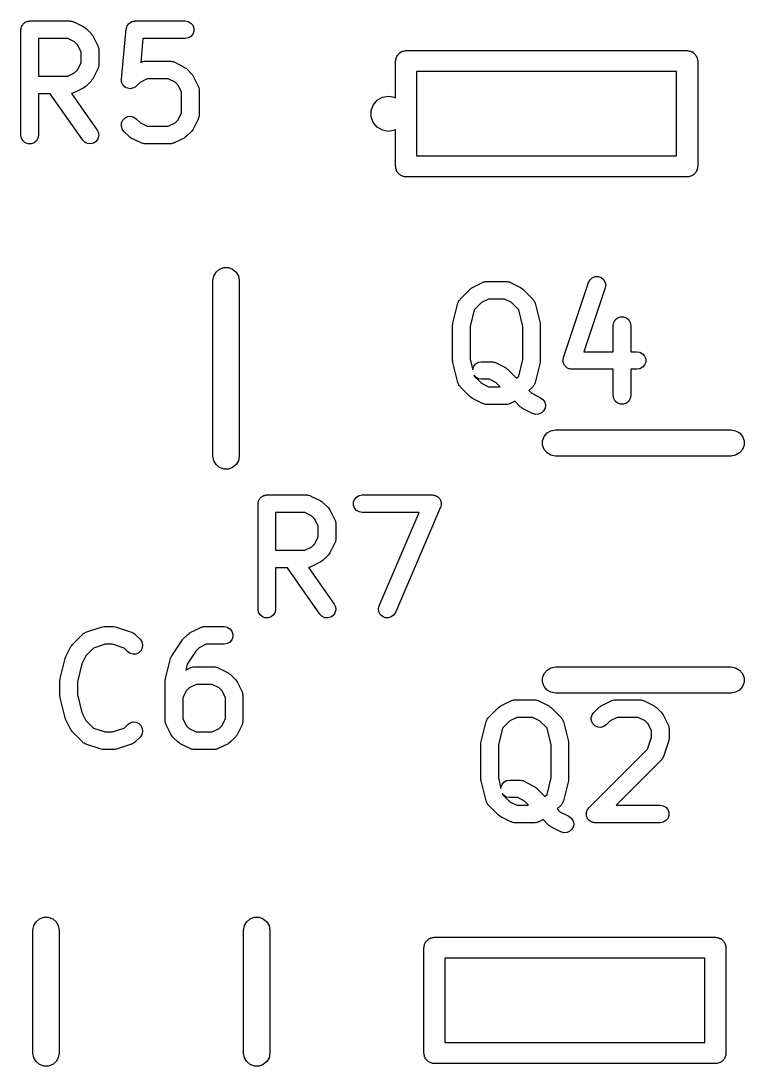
# Model space of a CAD drawing. Extents: x 125.5 to 143.1, y -145.4 to -100.4.
# Drawn here: x 134.91 to 139.02, y -137.42 to -131.47 of the extents above; entities that cross this region are included whole.
import ezdxf

# ---------------------------------------------------------------- set-up
doc = ezdxf.new("R2010")
doc.units = 0
doc.header["$MEASUREMENT"] = 0
doc.layers.add('BLACK', color=7, linetype='CONTINUOUS')

msp = doc.modelspace()

# ---------------------------------------------------------------- linework, layer by layer
at = {"layer": 'Black'}
for p, q in [((134.91, -131.504), (134.912, -131.501)), ((134.912, -131.501), (134.914, -131.496)), ((134.914, -131.496), (134.917, -131.493)), ((134.917, -131.493), (134.919, -131.489)), ((134.919, -131.489), (134.922, -131.486)), ((134.922, -131.486), (134.925, -131.483)), ((134.925, -131.483), (134.929, -131.481)), ((134.929, -131.481), (134.932, -131.478)), ((134.932, -131.478), (134.936, -131.477)), ((134.936, -131.477), (134.94, -131.474)), ((134.94, -131.474), (134.944, -131.474)), ((134.944, -131.474), (134.948, -131.472)), ((134.948, -131.472), (134.953, -131.472)), ((134.953, -131.472), (134.957, -131.471)), ((134.957, -131.471), (135.186, -131.471)), ((135.186, -131.471), (135.189, -131.472)), ((135.189, -131.472), (135.191, -131.472)), ((135.191, -131.472), (135.197, -131.473)), ((135.197, -131.473), (135.203, -131.474)), ((135.203, -131.474), (135.205, -131.476)), ((135.205, -131.476), (135.208, -131.477)), ((135.208, -131.477), (135.265, -131.505)), ((135.51, -131.506), (135.512, -131.5)), ((135.512, -131.5), (135.513, -131.498)), ((135.513, -131.498), (135.514, -131.496)), ((135.514, -131.496), (135.518, -131.491)), ((135.518, -131.491), (135.522, -131.486)), ((135.522, -131.486), (135.524, -131.485)), ((135.524, -131.485), (135.525, -131.483)), ((135.525, -131.483), (135.531, -131.48)), ((135.531, -131.48), (135.537, -131.476)), ((135.537, -131.476), (135.538, -131.475)), ((135.538, -131.475), (135.54, -131.474)), ((135.54, -131.474), (135.547, -131.473)), ((135.547, -131.473), (135.553, -131.472)), ((135.553, -131.472), (135.555, -131.472)), ((135.555, -131.472), (135.557, -131.471)), ((135.557, -131.471), (135.843, -131.471)), ((135.843, -131.471), (135.86, -131.474)), ((135.86, -131.474), (135.875, -131.483)), ((135.875, -131.483), (135.886, -131.496)), ((135.886, -131.496), (135.892, -131.513)), ((134.907, -131.521), (134.908, -131.517)), ((134.907, -132.121), (134.907, -131.521)), ((134.908, -131.513), (134.909, -131.509)), ((134.908, -131.517), (134.908, -131.513)), ((134.909, -131.509), (134.91, -131.504)), ((135.265, -131.505), (135.272, -131.51)), ((135.272, -131.51), (135.278, -131.515)), ((135.278, -131.515), (135.307, -131.543)), ((135.307, -131.543), (135.311, -131.55)), ((135.311, -131.55), (135.316, -131.556)), ((135.316, -131.556), (135.345, -131.613)), ((135.479, -131.802), (135.507, -131.516)), ((135.507, -131.516), (135.508, -131.515)), ((135.508, -131.513), (135.51, -131.506)), ((135.508, -131.515), (135.508, -131.513)), ((135.875, -131.56), (135.86, -131.568)), ((135.886, -131.546), (135.875, -131.56)), ((135.892, -131.53), (135.886, -131.546)), ((135.892, -131.513), (135.892, -131.53)), ((135.007, -131.571), (135.007, -131.786)), ((135.174, -131.571), (135.007, -131.571)), ((135.213, -131.591), (135.174, -131.571)), ((135.23, -131.608), (135.213, -131.591)), ((135.25, -131.648), (135.23, -131.608)), ((135.345, -131.613), (135.346, -131.616)), ((135.346, -131.616), (135.347, -131.619)), ((135.347, -131.619), (135.348, -131.624)), ((135.602, -131.571), (135.589, -131.707)), ((135.843, -131.571), (135.602, -131.571)), ((135.86, -131.568), (135.843, -131.571)), ((135.25, -131.71), (135.25, -131.648)), ((135.348, -131.624), (135.35, -131.63)), ((135.35, -131.63), (135.35, -131.633)), ((135.35, -131.633), (135.35, -131.636)), ((135.35, -131.636), (135.35, -131.721)), ((137.043, -131.685), (137.044, -131.68)), ((137.044, -131.68), (137.047, -131.675)), ((137.047, -131.675), (137.048, -131.67)), ((137.048, -131.67), (137.052, -131.666)), ((137.052, -131.666), (137.054, -131.662)), ((137.054, -131.662), (137.058, -131.658)), ((137.058, -131.658), (137.062, -131.654)), ((137.062, -131.654), (137.066, -131.652)), ((137.066, -131.652), (137.07, -131.648)), ((137.07, -131.648), (137.075, -131.647)), ((137.075, -131.647), (137.08, -131.644)), ((137.08, -131.644), (137.085, -131.643)), ((137.085, -131.643), (137.09, -131.641)), ((137.09, -131.641), (137.095, -131.641)), ((137.095, -131.641), (137.1, -131.64)), ((137.1, -131.64), (138.7, -131.64)), ((138.7, -131.64), (138.705, -131.641)), ((138.705, -131.641), (138.71, -131.641)), ((138.71, -131.641), (138.715, -131.643)), ((138.715, -131.643), (138.72, -131.644)), ((138.72, -131.644), (138.725, -131.647)), ((138.725, -131.647), (138.73, -131.648)), ((138.73, -131.648), (138.734, -131.652)), ((138.734, -131.652), (138.738, -131.654)), ((138.738, -131.654), (138.742, -131.658)), ((138.742, -131.658), (138.746, -131.662)), ((138.746, -131.662), (138.748, -131.666)), ((138.748, -131.666), (138.752, -131.67)), ((138.752, -131.67), (138.753, -131.675)), ((138.753, -131.675), (138.756, -131.68)), ((138.756, -131.68), (138.757, -131.685)), ((135.23, -131.749), (135.25, -131.71)), ((135.347, -131.739), (135.346, -131.741)), ((135.348, -131.733), (135.347, -131.739)), ((135.35, -131.727), (135.348, -131.733)), ((135.35, -131.721), (135.35, -131.724)), ((135.35, -131.724), (135.35, -131.727)), ((135.589, -131.707), (135.592, -131.705)), ((135.592, -131.705), (135.595, -131.704)), ((135.595, -131.704), (135.597, -131.703)), ((135.597, -131.703), (135.603, -131.702)), ((135.603, -131.702), (135.609, -131.7)), ((135.609, -131.7), (135.611, -131.701)), ((135.611, -131.701), (135.614, -131.7)), ((135.614, -131.7), (135.757, -131.7)), ((135.757, -131.7), (135.76, -131.701)), ((135.76, -131.701), (135.763, -131.7)), ((135.763, -131.7), (135.768, -131.702)), ((135.768, -131.702), (135.774, -131.703)), ((135.774, -131.703), (135.777, -131.704)), ((135.777, -131.704), (135.78, -131.705)), ((135.78, -131.705), (135.837, -131.734)), ((135.837, -131.734), (135.843, -131.739)), ((135.843, -131.739), (135.85, -131.743)), ((137.04, -131.7), (137.041, -131.695)), ((137.04, -131.909), (137.04, -131.7)), ((137.041, -131.69), (137.043, -131.685)), ((137.041, -131.695), (137.041, -131.69)), ((138.757, -131.685), (138.759, -131.69)), ((138.759, -131.69), (138.759, -131.695)), ((138.759, -131.695), (138.76, -131.7)), ((138.76, -131.7), (138.76, -132.3)), ((135.007, -131.786), (135.174, -131.786)), ((135.174, -131.786), (135.213, -131.766)), ((135.213, -131.766), (135.23, -131.749)), ((135.345, -131.744), (135.316, -131.801)), ((135.346, -131.741), (135.345, -131.744)), ((135.85, -131.743), (135.878, -131.772)), ((135.878, -131.772), (135.883, -131.778)), ((135.883, -131.778), (135.888, -131.785)), ((135.888, -131.785), (135.916, -131.842)), ((137.16, -131.76), (137.16, -132.24)), ((138.64, -131.76), (137.16, -131.76)), ((138.64, -132.24), (138.64, -131.76)), ((135.265, -131.852), (135.208, -131.88)), ((135.272, -131.847), (135.265, -131.852)), ((135.278, -131.842), (135.272, -131.847)), ((135.307, -131.814), (135.278, -131.842)), ((135.311, -131.807), (135.307, -131.814)), ((135.316, -131.801), (135.311, -131.807)), ((135.479, -131.803), (135.479, -131.802)), ((135.479, -131.802), (135.479, -131.802)), ((135.479, -131.811), (135.479, -131.803)), ((135.48, -131.819), (135.479, -131.811)), ((135.48, -131.82), (135.48, -131.819)), ((135.484, -131.828), (135.48, -131.82)), ((135.48, -131.82), (135.48, -131.82)), ((135.487, -131.835), (135.484, -131.828)), ((135.487, -131.836), (135.487, -131.835)), ((135.488, -131.836), (135.487, -131.836)), ((135.494, -131.842), (135.488, -131.836)), ((135.499, -131.848), (135.494, -131.842)), ((135.5, -131.848), (135.499, -131.848)), ((135.507, -131.852), (135.5, -131.848)), ((135.5, -131.848), (135.5, -131.848)), ((135.515, -131.855), (135.507, -131.852)), ((135.516, -131.855), (135.515, -131.855)), ((135.515, -131.855), (135.515, -131.855)), ((135.524, -131.856), (135.516, -131.855)), ((135.532, -131.857), (135.524, -131.856)), ((135.533, -131.857), (135.532, -131.857)), ((135.541, -131.855), (135.533, -131.857)), ((135.533, -131.857), (135.533, -131.857)), ((135.549, -131.853), (135.541, -131.855)), ((135.55, -131.852), (135.549, -131.853)), ((135.549, -131.853), (135.549, -131.853)), ((135.557, -131.848), (135.55, -131.852)), ((135.563, -131.843), (135.557, -131.848)), ((135.564, -131.843), (135.563, -131.843)), ((135.587, -131.82), (135.564, -131.842)), ((135.564, -131.842), (135.564, -131.843)), ((135.626, -131.8), (135.587, -131.82)), ((135.745, -131.8), (135.626, -131.8)), ((135.785, -131.82), (135.745, -131.8)), ((135.802, -131.837), (135.785, -131.82)), ((135.821, -131.876), (135.802, -131.837)), ((135.916, -131.842), (135.917, -131.845)), ((135.917, -131.845), (135.918, -131.847)), ((135.918, -131.847), (135.919, -131.853)), ((135.919, -131.853), (135.921, -131.859)), ((135.074, -131.886), (135.007, -131.886)), ((135.007, -131.886), (135.007, -132.121)), ((135.259, -132.15), (135.074, -131.886)), ((135.197, -131.884), (135.195, -131.884)), ((135.195, -131.884), (135.341, -132.093)), ((135.203, -131.883), (135.197, -131.884)), ((135.205, -131.881), (135.203, -131.883)), ((135.208, -131.88), (135.205, -131.881)), ((135.821, -131.995), (135.821, -131.876)), ((135.921, -131.859), (135.921, -131.861)), ((135.921, -131.861), (135.921, -131.864)), ((135.921, -131.864), (135.921, -132.007)), ((136.935, -131.923), (136.966, -131.906)), ((136.966, -131.906), (137, -131.9)), ((137, -131.9), (137.034, -131.906)), ((137.034, -131.906), (137.04, -131.909)), ((136.901, -131.983), (136.913, -131.95)), ((136.913, -131.95), (136.935, -131.923)), ((135.48, -132.051), (135.488, -132.036)), ((135.488, -132.036), (135.5, -132.023)), ((135.5, -132.023), (135.516, -132.016)), ((135.516, -132.016), (135.533, -132.014)), ((135.533, -132.014), (135.55, -132.019)), ((135.55, -132.019), (135.564, -132.029)), ((135.564, -132.029), (135.587, -132.052)), ((135.785, -132.052), (135.802, -132.035)), ((135.802, -132.035), (135.821, -131.995)), ((135.916, -132.03), (135.888, -132.087)), ((135.917, -132.027), (135.916, -132.03)), ((135.918, -132.024), (135.917, -132.027)), ((135.919, -132.018), (135.918, -132.024)), ((135.921, -132.013), (135.919, -132.018)), ((135.921, -132.007), (135.921, -132.01)), ((135.921, -132.01), (135.921, -132.013)), ((136.901, -132.017), (136.901, -131.983)), ((136.913, -132.05), (136.901, -132.017)), ((135.341, -132.093), (135.348, -132.108)), ((135.479, -132.069), (135.48, -132.051)), ((135.483, -132.085), (135.479, -132.069)), ((135.493, -132.1), (135.483, -132.085)), ((135.587, -132.052), (135.626, -132.071)), ((135.626, -132.071), (135.745, -132.071)), ((135.745, -132.071), (135.785, -132.052)), ((135.883, -132.093), (135.878, -132.1)), ((135.888, -132.087), (135.883, -132.093)), ((136.935, -132.077), (136.913, -132.05)), ((136.966, -132.094), (136.935, -132.077)), ((137, -132.1), (136.966, -132.094)), ((137.034, -132.094), (137, -132.1)), ((137.04, -132.091), (137.034, -132.094)), ((137.04, -132.3), (137.04, -132.091)), ((134.91, -132.139), (134.907, -132.121)), ((134.919, -132.154), (134.91, -132.139)), ((134.932, -132.165), (134.919, -132.154)), ((134.995, -132.154), (134.982, -132.165)), ((135.004, -132.139), (134.995, -132.154)), ((135.007, -132.121), (135.004, -132.139)), ((135.271, -132.162), (135.259, -132.15)), ((135.345, -132.143), (135.335, -132.157)), ((135.35, -132.126), (135.345, -132.143)), ((135.348, -132.108), (135.35, -132.126)), ((135.522, -132.128), (135.493, -132.1)), ((135.528, -132.133), (135.522, -132.128)), ((135.535, -132.138), (135.528, -132.133)), ((135.592, -132.166), (135.535, -132.138)), ((135.837, -132.138), (135.78, -132.166)), ((135.843, -132.133), (135.837, -132.138)), ((135.85, -132.128), (135.843, -132.133)), ((135.878, -132.1), (135.85, -132.128)), ((134.948, -132.171), (134.932, -132.165)), ((134.966, -132.171), (134.948, -132.171)), ((134.982, -132.165), (134.966, -132.171)), ((135.287, -132.17), (135.271, -132.162)), ((135.304, -132.171), (135.287, -132.17)), ((135.321, -132.167), (135.304, -132.171)), ((135.335, -132.157), (135.321, -132.167)), ((135.595, -132.167), (135.592, -132.166)), ((135.597, -132.168), (135.595, -132.167)), ((135.603, -132.169), (135.597, -132.168)), ((135.609, -132.171), (135.603, -132.169)), ((135.611, -132.171), (135.609, -132.171)), ((135.614, -132.171), (135.611, -132.171)), ((135.757, -132.171), (135.614, -132.171)), ((135.76, -132.171), (135.757, -132.171)), ((135.763, -132.171), (135.76, -132.171)), ((135.768, -132.169), (135.763, -132.171)), ((135.774, -132.168), (135.768, -132.169)), ((135.777, -132.167), (135.774, -132.168)), ((135.78, -132.166), (135.777, -132.167)), ((137.16, -132.24), (138.64, -132.24)), ((137.041, -132.305), (137.04, -132.3)), ((137.041, -132.31), (137.041, -132.305)), ((137.043, -132.315), (137.041, -132.31)), ((137.044, -132.32), (137.043, -132.315)), ((137.047, -132.325), (137.044, -132.32)), ((137.048, -132.33), (137.047, -132.325)), ((137.052, -132.334), (137.048, -132.33)), ((137.054, -132.338), (137.052, -132.334)), ((138.748, -132.334), (138.746, -132.338)), ((138.752, -132.33), (138.748, -132.334)), ((138.753, -132.325), (138.752, -132.33)), ((138.756, -132.32), (138.753, -132.325)), ((138.757, -132.315), (138.756, -132.32)), ((138.759, -132.31), (138.757, -132.315)), ((138.76, -132.3), (138.759, -132.305)), ((138.759, -132.305), (138.759, -132.31)), ((137.058, -132.342), (137.054, -132.338)), ((137.062, -132.346), (137.058, -132.342)), ((137.066, -132.348), (137.062, -132.346)), ((137.07, -132.352), (137.066, -132.348)), ((137.075, -132.353), (137.07, -132.352)), ((137.08, -132.356), (137.075, -132.353)), ((137.085, -132.357), (137.08, -132.356)), ((137.09, -132.359), (137.085, -132.357)), ((137.095, -132.359), (137.09, -132.359)), ((137.1, -132.36), (137.095, -132.359)), ((138.7, -132.36), (137.1, -132.36)), ((138.705, -132.359), (138.7, -132.36)), ((138.71, -132.359), (138.705, -132.359)), ((138.715, -132.357), (138.71, -132.359)), ((138.72, -132.356), (138.715, -132.357)), ((138.725, -132.353), (138.72, -132.356)), ((138.73, -132.352), (138.725, -132.353)), ((138.734, -132.348), (138.73, -132.352)), ((138.738, -132.346), (138.734, -132.348)), ((138.742, -132.342), (138.738, -132.346)), ((138.746, -132.338), (138.742, -132.342)), ((136, -132.95), (136.005, -132.924)), ((136.005, -132.924), (136.018, -132.902)), ((136.018, -132.902), (136.037, -132.885)), ((136.037, -132.885), (136.062, -132.876)), ((136.062, -132.876), (136.088, -132.876)), ((136.088, -132.876), (136.112, -132.885)), ((136.112, -132.885), (136.132, -132.902)), ((136.132, -132.902), (136.145, -132.924)), ((136.145, -132.924), (136.15, -132.95)), ((138.16, -132.934), (138.176, -132.927)), ((138.176, -132.927), (138.193, -132.927)), ((138.193, -132.927), (138.21, -132.932)), ((136, -133.95), (136, -132.95)), ((136.15, -132.95), (136.15, -133.95)), ((137.471, -132.994), (137.478, -132.989)), ((137.478, -132.989), (137.535, -132.96)), ((137.535, -132.96), (137.538, -132.959)), ((137.538, -132.959), (137.54, -132.958)), ((137.54, -132.958), (137.546, -132.957)), ((137.546, -132.957), (137.551, -132.955)), ((137.551, -132.955), (137.554, -132.955)), ((137.554, -132.955), (137.557, -132.955)), ((137.557, -132.955), (137.671, -132.955)), ((137.671, -132.955), (137.674, -132.955)), ((137.674, -132.955), (137.677, -132.955)), ((137.677, -132.955), (137.683, -132.957)), ((137.683, -132.957), (137.689, -132.958)), ((137.689, -132.958), (137.691, -132.959)), ((137.691, -132.959), (137.694, -132.96)), ((137.694, -132.96), (137.751, -132.989)), ((137.751, -132.989), (137.757, -132.994)), ((137.995, -133.389), (138.138, -132.961)), ((138.138, -132.961), (138.147, -132.945)), ((138.147, -132.945), (138.16, -132.934)), ((138.21, -132.932), (138.223, -132.943)), ((138.223, -132.943), (138.232, -132.958)), ((138.232, -132.958), (138.236, -132.975)), ((138.236, -132.975), (138.233, -132.992)), ((137.408, -133.055), (137.465, -132.998)), ((137.465, -132.998), (137.471, -132.994)), ((137.757, -132.994), (137.764, -132.998)), ((137.764, -132.998), (137.821, -133.055)), ((138.233, -132.992), (138.112, -133.355)), ((137.366, -133.193), (137.394, -133.079)), ((137.394, -133.079), (137.396, -133.074)), ((137.396, -133.074), (137.398, -133.07)), ((137.398, -133.07), (137.4, -133.066)), ((137.4, -133.066), (137.401, -133.063)), ((137.401, -133.063), (137.405, -133.059)), ((137.405, -133.059), (137.408, -133.055)), ((137.53, -133.075), (137.488, -133.116)), ((137.569, -133.055), (137.53, -133.075)), ((137.66, -133.055), (137.569, -133.055)), ((137.699, -133.075), (137.66, -133.055)), ((137.741, -133.116), (137.699, -133.075)), ((137.821, -133.055), (137.824, -133.059)), ((137.824, -133.059), (137.827, -133.063)), ((137.827, -133.063), (137.829, -133.066)), ((137.829, -133.066), (137.831, -133.07)), ((137.831, -133.07), (137.832, -133.074)), ((137.832, -133.074), (137.834, -133.079)), ((137.834, -133.079), (137.863, -133.193)), ((137.488, -133.116), (137.464, -133.211)), ((137.764, -133.211), (137.741, -133.116)), ((138.29, -133.173), (138.304, -133.162)), ((138.304, -133.162), (138.32, -133.156)), ((138.32, -133.156), (138.337, -133.156)), ((138.337, -133.156), (138.354, -133.162)), ((138.354, -133.162), (138.367, -133.173)), ((137.364, -133.205), (137.365, -133.199)), ((137.364, -133.405), (137.364, -133.205)), ((137.365, -133.199), (137.366, -133.193)), ((137.464, -133.211), (137.464, -133.399)), ((137.764, -133.399), (137.764, -133.211)), ((137.863, -133.193), (137.863, -133.199)), ((137.863, -133.199), (137.864, -133.205)), ((137.864, -133.205), (137.864, -133.405)), ((138.279, -133.205), (138.282, -133.188)), ((138.279, -133.355), (138.279, -133.205)), ((138.282, -133.188), (138.29, -133.173)), ((138.367, -133.173), (138.376, -133.188)), ((138.376, -133.188), (138.379, -133.205)), ((138.379, -133.205), (138.379, -133.355)), ((137.365, -133.411), (137.364, -133.405)), ((137.464, -133.399), (137.479, -133.459)), ((137.741, -133.494), (137.764, -133.399)), ((137.864, -133.405), (137.863, -133.411)), ((137.993, -133.406), (137.994, -133.401)), ((137.994, -133.41), (137.993, -133.406)), ((137.994, -133.396), (137.995, -133.393)), ((137.994, -133.401), (137.994, -133.396)), ((137.995, -133.393), (137.995, -133.389)), ((138.112, -133.355), (138.279, -133.355)), ((138.379, -133.355), (138.414, -133.355)), ((138.414, -133.355), (138.431, -133.358)), ((138.431, -133.358), (138.446, -133.367)), ((138.446, -133.367), (138.458, -133.38)), ((138.458, -133.38), (138.464, -133.396)), ((138.464, -133.396), (138.464, -133.414)), ((137.366, -133.417), (137.365, -133.411)), ((137.394, -133.531), (137.366, -133.417)), ((137.479, -133.453), (137.485, -133.437)), ((137.479, -133.459), (137.479, -133.453)), ((137.485, -133.437), (137.496, -133.424)), ((137.496, -133.424), (137.511, -133.415)), ((137.511, -133.415), (137.529, -133.412)), ((137.529, -133.412), (137.586, -133.412)), ((137.586, -133.412), (137.589, -133.413)), ((137.589, -133.413), (137.591, -133.412)), ((137.591, -133.412), (137.597, -133.414)), ((137.597, -133.414), (137.603, -133.415)), ((137.603, -133.415), (137.605, -133.417)), ((137.605, -133.417), (137.608, -133.417)), ((137.608, -133.417), (137.665, -133.446)), ((137.665, -133.446), (137.672, -133.451)), ((137.672, -133.451), (137.678, -133.455)), ((137.678, -133.455), (137.729, -133.506)), ((137.863, -133.417), (137.834, -133.531)), ((137.863, -133.411), (137.863, -133.417)), ((137.994, -133.414), (137.994, -133.41)), ((137.995, -133.418), (137.994, -133.414)), ((137.996, -133.423), (137.995, -133.418)), ((137.998, -133.426), (137.996, -133.423)), ((138, -133.43), (137.998, -133.426)), ((138.003, -133.434), (138, -133.43)), ((138.005, -133.438), (138.003, -133.434)), ((138.008, -133.44), (138.005, -133.438)), ((138.011, -133.443), (138.008, -133.44)), ((138.015, -133.446), (138.011, -133.443)), ((138.019, -133.449), (138.015, -133.446)), ((138.023, -133.45), (138.019, -133.449)), ((138.026, -133.452), (138.023, -133.45)), ((138.031, -133.453), (138.026, -133.452)), ((138.036, -133.454), (138.031, -133.453)), ((138.039, -133.454), (138.036, -133.454)), ((138.043, -133.455), (138.039, -133.454)), ((138.279, -133.455), (138.043, -133.455)), ((138.279, -133.605), (138.279, -133.455)), ((138.414, -133.455), (138.379, -133.455)), ((138.379, -133.455), (138.379, -133.605)), ((138.431, -133.452), (138.414, -133.455)), ((138.446, -133.443), (138.431, -133.452)), ((138.458, -133.43), (138.446, -133.443)), ((138.464, -133.414), (138.458, -133.43)), ((137.496, -133.5), (137.487, -133.489)), ((137.487, -133.489), (137.488, -133.494)), ((137.488, -133.494), (137.53, -133.535)), ((137.511, -133.509), (137.496, -133.5)), ((137.529, -133.512), (137.511, -133.509)), ((137.574, -133.512), (137.529, -133.512)), ((137.613, -133.532), (137.574, -133.512)), ((137.729, -133.506), (137.741, -133.494)), ((137.396, -133.536), (137.394, -133.531)), ((137.398, -133.54), (137.396, -133.536)), ((137.4, -133.544), (137.398, -133.54)), ((137.401, -133.547), (137.4, -133.544)), ((137.405, -133.551), (137.401, -133.547)), ((137.408, -133.555), (137.405, -133.551)), ((137.465, -133.612), (137.408, -133.555)), ((137.53, -133.535), (137.569, -133.555)), ((137.569, -133.555), (137.636, -133.555)), ((137.636, -133.555), (137.613, -133.532)), ((137.821, -133.555), (137.799, -133.576)), ((137.799, -133.576), (137.815, -133.592)), ((137.824, -133.551), (137.821, -133.555)), ((137.827, -133.547), (137.824, -133.551)), ((137.829, -133.544), (137.827, -133.547)), ((137.831, -133.54), (137.829, -133.544)), ((137.832, -133.536), (137.831, -133.54)), ((137.834, -133.531), (137.832, -133.536)), ((137.471, -133.616), (137.465, -133.612)), ((137.478, -133.621), (137.471, -133.616)), ((137.535, -133.65), (137.478, -133.621)), ((137.719, -133.637), (137.694, -133.65)), ((137.75, -133.669), (137.719, -133.637)), ((137.815, -133.592), (137.865, -133.617)), ((137.865, -133.617), (137.879, -133.628)), ((137.879, -133.628), (137.889, -133.642)), ((137.889, -133.642), (137.893, -133.659)), ((138.282, -133.622), (138.279, -133.605)), ((138.29, -133.637), (138.282, -133.622)), ((138.304, -133.648), (138.29, -133.637)), ((138.367, -133.637), (138.354, -133.648)), ((138.376, -133.622), (138.367, -133.637)), ((138.379, -133.605), (138.376, -133.622)), ((137.538, -133.65), (137.535, -133.65)), ((137.54, -133.652), (137.538, -133.65)), ((137.546, -133.653), (137.54, -133.652)), ((137.551, -133.655), (137.546, -133.653)), ((137.554, -133.654), (137.551, -133.655)), ((137.557, -133.655), (137.554, -133.654)), ((137.671, -133.655), (137.557, -133.655)), ((137.674, -133.654), (137.671, -133.655)), ((137.677, -133.655), (137.674, -133.654)), ((137.683, -133.653), (137.677, -133.655)), ((137.689, -133.652), (137.683, -133.653)), ((137.691, -133.65), (137.689, -133.652)), ((137.694, -133.65), (137.691, -133.65)), ((137.757, -133.673), (137.75, -133.669)), ((137.763, -133.678), (137.757, -133.673)), ((137.82, -133.707), (137.763, -133.678)), ((137.87, -133.704), (137.854, -133.711)), ((137.883, -133.692), (137.87, -133.704)), ((137.891, -133.676), (137.883, -133.692)), ((137.893, -133.659), (137.891, -133.676)), ((138.32, -133.654), (138.304, -133.648)), ((138.337, -133.654), (138.32, -133.654)), ((138.354, -133.648), (138.337, -133.654)), ((137.837, -133.712), (137.82, -133.707)), ((137.854, -133.711), (137.837, -133.712)), ((137.885, -133.838), (137.902, -133.818)), ((137.902, -133.818), (137.924, -133.805)), ((137.924, -133.805), (137.95, -133.8)), ((137.95, -133.8), (138.95, -133.8)), ((138.95, -133.8), (138.976, -133.805)), ((138.976, -133.805), (138.998, -133.818)), ((138.998, -133.818), (139.015, -133.838)), ((137.876, -133.862), (137.885, -133.838)), ((137.876, -133.888), (137.876, -133.862)), ((139.015, -133.838), (139.024, -133.862)), ((139.024, -133.862), (139.024, -133.888)), ((137.885, -133.912), (137.876, -133.888)), ((137.902, -133.932), (137.885, -133.912)), ((137.924, -133.945), (137.902, -133.932)), ((138.998, -133.932), (138.976, -133.945)), ((139.015, -133.912), (138.998, -133.932)), ((139.024, -133.888), (139.015, -133.912)), ((136.005, -133.976), (136, -133.95)), ((136.018, -133.998), (136.005, -133.976)), ((136.037, -134.015), (136.018, -133.998)), ((136.132, -133.998), (136.112, -134.015)), ((136.145, -133.976), (136.132, -133.998)), ((136.15, -133.95), (136.145, -133.976)), ((137.95, -133.95), (137.924, -133.945)), ((138.95, -133.95), (137.95, -133.95)), ((138.976, -133.945), (138.95, -133.95)), ((136.062, -134.024), (136.037, -134.015)), ((136.088, -134.024), (136.062, -134.024)), ((136.112, -134.015), (136.088, -134.024)), ((136.279, -134.181), (136.282, -134.178)), ((136.282, -134.178), (136.286, -134.177)), ((136.286, -134.177), (136.29, -134.174)), ((136.29, -134.174), (136.294, -134.174)), ((136.294, -134.174), (136.298, -134.172)), ((136.298, -134.172), (136.303, -134.172)), ((136.303, -134.172), (136.307, -134.171)), ((136.307, -134.171), (136.536, -134.171)), ((136.536, -134.171), (136.539, -134.172)), ((136.539, -134.172), (136.541, -134.172)), ((136.541, -134.172), (136.547, -134.173)), ((136.547, -134.173), (136.553, -134.174)), ((136.553, -134.174), (136.555, -134.176)), ((136.555, -134.176), (136.558, -134.177)), ((136.558, -134.177), (136.615, -134.205)), ((136.818, -134.183), (136.833, -134.174)), ((136.833, -134.174), (136.85, -134.171)), ((136.85, -134.171), (137.25, -134.171)), ((137.25, -134.171), (137.256, -134.172)), ((137.256, -134.172), (137.261, -134.173)), ((137.261, -134.173), (137.264, -134.174)), ((137.264, -134.174), (137.267, -134.174)), ((137.267, -134.174), (137.272, -134.177)), ((137.272, -134.177), (137.277, -134.18)), ((137.277, -134.18), (137.28, -134.182)), ((136.257, -134.221), (136.258, -134.217)), ((136.257, -134.821), (136.257, -134.221)), ((136.258, -134.213), (136.259, -134.209)), ((136.258, -134.217), (136.258, -134.213)), ((136.259, -134.209), (136.26, -134.204)), ((136.26, -134.204), (136.262, -134.201)), ((136.262, -134.201), (136.264, -134.196)), ((136.264, -134.196), (136.267, -134.193)), ((136.267, -134.193), (136.269, -134.189)), ((136.269, -134.189), (136.272, -134.186)), ((136.272, -134.186), (136.275, -134.183)), ((136.275, -134.183), (136.279, -134.181)), ((136.615, -134.205), (136.622, -134.21)), ((136.622, -134.21), (136.628, -134.215)), ((136.628, -134.215), (136.657, -134.243)), ((136.801, -134.213), (136.807, -134.196)), ((136.801, -134.23), (136.801, -134.213)), ((136.807, -134.246), (136.801, -134.23)), ((136.807, -134.196), (136.818, -134.183)), ((137.28, -134.182), (137.282, -134.183)), ((137.282, -134.183), (137.286, -134.188)), ((137.286, -134.188), (137.29, -134.191)), ((137.29, -134.191), (137.291, -134.194)), ((137.291, -134.194), (137.293, -134.196)), ((137.293, -134.196), (137.295, -134.202)), ((137.295, -134.202), (137.298, -134.207)), ((137.297, -134.236), (137.296, -134.241)), ((137.299, -134.23), (137.297, -134.236)), ((137.298, -134.207), (137.298, -134.21)), ((137.298, -134.21), (137.299, -134.213)), ((137.299, -134.213), (137.299, -134.218)), ((137.299, -134.218), (137.3, -134.224)), ((137.3, -134.224), (137.299, -134.227)), ((137.299, -134.227), (137.299, -134.23)), ((136.357, -134.271), (136.357, -134.486)), ((136.524, -134.271), (136.357, -134.271)), ((136.563, -134.291), (136.524, -134.271)), ((136.58, -134.308), (136.563, -134.291)), ((136.657, -134.243), (136.661, -134.25)), ((136.661, -134.25), (136.666, -134.256)), ((136.666, -134.256), (136.695, -134.313)), ((136.818, -134.26), (136.807, -134.246)), ((136.833, -134.268), (136.818, -134.26)), ((136.85, -134.271), (136.833, -134.268)), ((137.174, -134.271), (136.85, -134.271)), ((136.947, -134.802), (137.174, -134.271)), ((137.296, -134.241), (137.039, -134.841)), ((136.6, -134.348), (136.58, -134.308)), ((136.6, -134.41), (136.6, -134.348)), ((136.695, -134.313), (136.696, -134.316)), ((136.696, -134.316), (136.697, -134.319)), ((136.697, -134.319), (136.698, -134.324)), ((136.698, -134.324), (136.7, -134.33)), ((136.7, -134.33), (136.7, -134.333)), ((136.7, -134.333), (136.7, -134.336)), ((136.7, -134.336), (136.7, -134.421)), ((136.58, -134.449), (136.6, -134.41)), ((136.524, -134.486), (136.563, -134.466)), ((136.563, -134.466), (136.58, -134.449)), ((136.695, -134.444), (136.666, -134.501)), ((136.696, -134.441), (136.695, -134.444)), ((136.697, -134.439), (136.696, -134.441)), ((136.698, -134.433), (136.697, -134.439)), ((136.7, -134.427), (136.698, -134.433)), ((136.7, -134.421), (136.7, -134.424)), ((136.7, -134.424), (136.7, -134.427)), ((136.357, -134.486), (136.524, -134.486)), ((136.657, -134.514), (136.628, -134.542)), ((136.661, -134.507), (136.657, -134.514)), ((136.666, -134.501), (136.661, -134.507)), ((136.424, -134.586), (136.357, -134.586)), ((136.357, -134.586), (136.357, -134.821)), ((136.609, -134.85), (136.424, -134.586)), ((136.547, -134.584), (136.545, -134.584)), ((136.545, -134.584), (136.691, -134.793)), ((136.553, -134.583), (136.547, -134.584)), ((136.555, -134.581), (136.553, -134.583)), ((136.558, -134.58), (136.555, -134.581)), ((136.615, -134.552), (136.558, -134.58)), ((136.622, -134.547), (136.615, -134.552)), ((136.628, -134.542), (136.622, -134.547)), ((136.26, -134.839), (136.257, -134.821)), ((136.357, -134.821), (136.354, -134.839)), ((136.691, -134.793), (136.698, -134.808)), ((136.7, -134.826), (136.695, -134.843)), ((136.698, -134.808), (136.7, -134.826)), ((136.943, -134.819), (136.947, -134.802)), ((136.945, -134.836), (136.943, -134.819)), ((136.269, -134.854), (136.26, -134.839)), ((136.282, -134.865), (136.269, -134.854)), ((136.298, -134.871), (136.282, -134.865)), ((136.316, -134.871), (136.298, -134.871)), ((136.332, -134.865), (136.316, -134.871)), ((136.345, -134.854), (136.332, -134.865)), ((136.354, -134.839), (136.345, -134.854)), ((136.621, -134.862), (136.609, -134.85)), ((136.637, -134.87), (136.621, -134.862)), ((136.654, -134.871), (136.637, -134.87)), ((136.671, -134.867), (136.654, -134.871)), ((136.685, -134.857), (136.671, -134.867)), ((136.695, -134.843), (136.685, -134.857)), ((136.953, -134.851), (136.945, -134.836)), ((136.965, -134.863), (136.953, -134.851)), ((136.981, -134.87), (136.965, -134.863)), ((136.999, -134.871), (136.981, -134.87)), ((137.015, -134.866), (136.999, -134.871)), ((137.029, -134.856), (137.015, -134.866)), ((137.039, -134.841), (137.029, -134.856)), ((135.272, -134.955), (135.275, -134.954)), ((135.275, -134.954), (135.277, -134.953)), ((135.277, -134.953), (135.363, -134.924)), ((135.363, -134.924), (135.371, -134.923)), ((135.371, -134.923), (135.379, -134.921)), ((135.379, -134.921), (135.436, -134.921)), ((135.436, -134.921), (135.444, -134.923)), ((135.444, -134.923), (135.452, -134.924)), ((135.452, -134.924), (135.537, -134.953)), ((135.537, -134.953), (135.54, -134.954)), ((135.54, -134.954), (135.543, -134.955)), ((135.87, -134.955), (135.928, -134.927)), ((135.928, -134.927), (135.93, -134.926)), ((135.93, -134.926), (135.933, -134.924)), ((135.933, -134.924), (135.939, -134.923)), ((135.939, -134.923), (135.944, -134.922)), ((135.944, -134.922), (135.947, -134.922)), ((135.947, -134.922), (135.95, -134.921)), ((135.95, -134.921), (136.064, -134.921)), ((136.064, -134.921), (136.081, -134.924)), ((136.081, -134.924), (136.096, -134.933)), ((136.096, -134.933), (136.108, -134.946)), ((136.108, -134.946), (136.114, -134.963)), ((135.2, -135.022), (135.258, -134.965)), ((135.258, -134.965), (135.26, -134.963)), ((135.26, -134.963), (135.262, -134.961)), ((135.262, -134.961), (135.267, -134.958)), ((135.267, -134.958), (135.272, -134.955)), ((135.543, -134.955), (135.547, -134.958)), ((135.547, -134.958), (135.553, -134.961)), ((135.553, -134.961), (135.554, -134.963)), ((135.554, -134.963), (135.557, -134.965)), ((135.557, -134.965), (135.585, -134.993)), ((135.585, -134.993), (135.595, -135.007)), ((135.595, -135.007), (135.6, -135.024)), ((135.766, -135.087), (135.823, -135.001)), ((135.823, -135.001), (135.826, -134.997)), ((135.826, -134.997), (135.829, -134.993)), ((135.829, -134.993), (135.858, -134.965)), ((135.858, -134.965), (135.864, -134.96)), ((135.864, -134.96), (135.87, -134.955)), ((136.096, -135.01), (136.081, -135.018)), ((136.108, -134.996), (136.096, -135.01)), ((136.114, -134.98), (136.108, -134.996)), ((136.114, -134.963), (136.114, -134.98)), ((135.162, -135.092), (135.191, -135.035)), ((135.191, -135.035), (135.196, -135.028)), ((135.196, -135.028), (135.2, -135.022)), ((135.32, -135.044), (135.277, -135.087)), ((135.387, -135.021), (135.32, -135.044)), ((135.428, -135.021), (135.387, -135.021)), ((135.494, -135.044), (135.428, -135.021)), ((135.515, -135.064), (135.494, -135.044)), ((135.529, -135.074), (135.515, -135.064)), ((135.579, -135.07), (135.563, -135.077)), ((135.591, -135.057), (135.579, -135.07)), ((135.598, -135.042), (135.591, -135.057)), ((135.6, -135.024), (135.598, -135.042)), ((135.903, -135.06), (135.854, -135.135)), ((135.922, -135.041), (135.903, -135.06)), ((135.962, -135.021), (135.922, -135.041)), ((136.064, -135.021), (135.962, -135.021)), ((136.081, -135.018), (136.064, -135.021)), ((135.13, -135.216), (135.159, -135.102)), ((135.159, -135.102), (135.161, -135.097)), ((135.161, -135.097), (135.162, -135.092)), ((135.254, -135.132), (135.229, -135.235)), ((135.277, -135.087), (135.254, -135.132)), ((135.546, -135.078), (135.529, -135.074)), ((135.563, -135.077), (135.546, -135.078)), ((135.73, -135.216), (135.759, -135.102)), ((135.759, -135.102), (135.762, -135.094)), ((135.762, -135.094), (135.766, -135.087)), ((135.854, -135.135), (135.845, -135.168)), ((135.845, -135.168), (135.87, -135.155)), ((135.87, -135.155), (135.873, -135.154)), ((135.873, -135.154), (135.876, -135.153)), ((135.876, -135.153), (135.882, -135.152)), ((135.882, -135.152), (135.887, -135.15)), ((135.887, -135.15), (135.89, -135.15)), ((135.89, -135.15), (135.893, -135.15)), ((135.893, -135.15), (136.007, -135.15)), ((136.007, -135.15), (136.01, -135.15)), ((136.01, -135.15), (136.013, -135.15)), ((136.013, -135.15), (136.018, -135.152)), ((136.018, -135.152), (136.024, -135.153)), ((136.024, -135.153), (136.027, -135.154)), ((136.027, -135.154), (136.03, -135.155)), ((136.03, -135.155), (136.087, -135.184)), ((136.087, -135.184), (136.093, -135.189)), ((136.093, -135.189), (136.1, -135.193)), ((137.876, -135.212), (137.885, -135.188)), ((137.885, -135.188), (137.902, -135.168)), ((137.902, -135.168), (137.924, -135.155)), ((137.924, -135.155), (137.95, -135.15)), ((137.95, -135.15), (138.95, -135.15)), ((138.95, -135.15), (138.976, -135.155)), ((138.976, -135.155), (138.998, -135.168)), ((138.998, -135.168), (139.015, -135.188)), ((139.015, -135.188), (139.024, -135.212)), ((135.129, -135.229), (135.13, -135.223)), ((135.129, -135.314), (135.129, -135.229)), ((135.13, -135.223), (135.13, -135.216)), ((135.229, -135.235), (135.229, -135.308)), ((135.729, -135.229), (135.73, -135.223)), ((135.729, -135.457), (135.729, -135.229)), ((135.73, -135.223), (135.73, -135.216)), ((135.905, -135.25), (135.865, -135.27)), ((135.995, -135.25), (135.905, -135.25)), ((136.035, -135.27), (135.995, -135.25)), ((136.1, -135.193), (136.128, -135.222)), ((136.128, -135.222), (136.133, -135.228)), ((136.133, -135.228), (136.138, -135.235)), ((136.138, -135.235), (136.166, -135.292)), ((137.876, -135.238), (137.876, -135.212)), ((137.885, -135.262), (137.876, -135.238)), ((139.024, -135.238), (139.015, -135.262)), ((139.024, -135.212), (139.024, -135.238)), ((135.229, -135.308), (135.254, -135.411)), ((135.848, -135.287), (135.829, -135.326)), ((135.865, -135.27), (135.848, -135.287)), ((136.052, -135.287), (136.035, -135.27)), ((136.071, -135.326), (136.052, -135.287)), ((136.166, -135.292), (136.167, -135.295)), ((136.167, -135.295), (136.168, -135.297)), ((136.168, -135.297), (136.169, -135.303)), ((136.169, -135.303), (136.171, -135.309)), ((136.171, -135.309), (136.171, -135.311)), ((136.171, -135.311), (136.171, -135.314)), ((137.902, -135.282), (137.885, -135.262)), ((137.924, -135.295), (137.902, -135.282)), ((137.95, -135.3), (137.924, -135.295)), ((138.95, -135.3), (137.95, -135.3)), ((138.976, -135.295), (138.95, -135.3)), ((138.998, -135.282), (138.976, -135.295)), ((139.015, -135.262), (138.998, -135.282)), ((135.13, -135.32), (135.129, -135.314)), ((135.13, -135.326), (135.13, -135.32)), ((135.159, -135.441), (135.13, -135.326)), ((135.829, -135.326), (135.829, -135.445)), ((136.071, -135.445), (136.071, -135.326)), ((136.171, -135.314), (136.171, -135.457)), ((137.639, -135.372), (137.696, -135.343)), ((137.696, -135.343), (137.699, -135.342)), ((137.699, -135.342), (137.701, -135.341)), ((137.701, -135.341), (137.707, -135.34)), ((137.707, -135.34), (137.712, -135.338)), ((137.712, -135.338), (137.715, -135.338)), ((137.715, -135.338), (137.718, -135.338)), ((137.718, -135.338), (137.832, -135.338)), ((137.832, -135.338), (137.835, -135.338)), ((137.835, -135.338), (137.838, -135.338)), ((137.838, -135.338), (137.844, -135.34)), ((137.844, -135.34), (137.85, -135.341)), ((137.85, -135.341), (137.852, -135.342)), ((137.852, -135.342), (137.855, -135.343)), ((137.855, -135.343), (137.912, -135.372)), ((138.21, -135.372), (138.267, -135.343)), ((138.267, -135.343), (138.27, -135.342)), ((138.27, -135.342), (138.272, -135.341)), ((138.272, -135.341), (138.278, -135.34)), ((138.278, -135.34), (138.284, -135.338)), ((138.284, -135.338), (138.287, -135.338)), ((138.287, -135.338), (138.29, -135.338)), ((138.29, -135.338), (138.432, -135.338)), ((138.432, -135.338), (138.435, -135.338)), ((138.435, -135.338), (138.438, -135.338)), ((138.438, -135.338), (138.444, -135.34)), ((138.444, -135.34), (138.45, -135.341)), ((138.45, -135.341), (138.452, -135.342)), ((138.452, -135.342), (138.455, -135.343)), ((138.455, -135.343), (138.512, -135.372)), ((135.254, -135.411), (135.277, -135.456)), ((137.569, -135.438), (137.626, -135.381)), ((137.626, -135.381), (137.632, -135.377)), ((137.632, -135.377), (137.639, -135.372)), ((137.912, -135.372), (137.918, -135.377)), ((137.918, -135.377), (137.925, -135.381)), ((137.925, -135.381), (137.982, -135.438)), ((138.154, -135.441), (138.159, -135.424)), ((138.159, -135.424), (138.169, -135.41)), ((138.169, -135.41), (138.197, -135.381)), ((138.197, -135.381), (138.204, -135.377)), ((138.204, -135.377), (138.21, -135.372)), ((138.512, -135.372), (138.518, -135.377)), ((138.518, -135.377), (138.525, -135.381)), ((138.525, -135.381), (138.553, -135.41)), ((138.553, -135.41), (138.558, -135.416)), ((138.558, -135.416), (138.563, -135.423)), ((138.563, -135.423), (138.591, -135.48)), ((135.161, -135.446), (135.159, -135.441)), ((135.162, -135.451), (135.161, -135.446)), ((135.191, -135.508), (135.162, -135.451)), ((135.277, -135.456), (135.32, -135.499)), ((135.494, -135.499), (135.515, -135.479)), ((135.515, -135.479), (135.529, -135.469)), ((135.529, -135.469), (135.546, -135.464)), ((135.546, -135.464), (135.563, -135.466)), ((135.563, -135.466), (135.579, -135.473)), ((135.579, -135.473), (135.591, -135.486)), ((135.591, -135.486), (135.598, -135.501)), ((135.729, -135.46), (135.729, -135.457)), ((135.729, -135.463), (135.729, -135.46)), ((135.731, -135.468), (135.729, -135.463)), ((135.732, -135.474), (135.731, -135.468)), ((135.733, -135.477), (135.732, -135.474)), ((135.734, -135.48), (135.733, -135.477)), ((135.762, -135.537), (135.734, -135.48)), ((135.829, -135.445), (135.848, -135.485)), ((135.848, -135.485), (135.865, -135.502)), ((136.035, -135.502), (136.052, -135.485)), ((136.052, -135.485), (136.071, -135.445)), ((136.166, -135.48), (136.138, -135.537)), ((136.167, -135.477), (136.166, -135.48)), ((136.168, -135.474), (136.167, -135.477)), ((136.169, -135.468), (136.168, -135.474)), ((136.171, -135.463), (136.169, -135.468)), ((136.171, -135.457), (136.171, -135.46)), ((136.171, -135.46), (136.171, -135.463)), ((137.527, -135.576), (137.555, -135.462)), ((137.555, -135.462), (137.557, -135.457)), ((137.557, -135.457), (137.559, -135.453)), ((137.559, -135.453), (137.561, -135.449)), ((137.561, -135.449), (137.562, -135.446)), ((137.562, -135.446), (137.566, -135.442)), ((137.566, -135.442), (137.569, -135.438)), ((137.691, -135.458), (137.649, -135.499)), ((137.73, -135.438), (137.691, -135.458)), ((137.821, -135.438), (137.73, -135.438)), ((137.86, -135.458), (137.821, -135.438)), ((137.902, -135.499), (137.86, -135.458)), ((137.982, -135.438), (137.985, -135.442)), ((137.985, -135.442), (137.988, -135.446)), ((137.988, -135.446), (137.99, -135.449)), ((137.99, -135.449), (137.992, -135.453)), ((137.992, -135.453), (137.993, -135.457)), ((137.993, -135.457), (137.995, -135.462)), ((137.995, -135.462), (138.024, -135.576)), ((138.156, -135.458), (138.154, -135.441)), ((138.163, -135.474), (138.156, -135.458)), ((138.175, -135.486), (138.163, -135.474)), ((138.191, -135.493), (138.175, -135.486)), ((138.225, -135.49), (138.208, -135.495)), ((138.239, -135.48), (138.225, -135.49)), ((138.262, -135.458), (138.239, -135.48)), ((138.301, -135.438), (138.262, -135.458)), ((138.421, -135.438), (138.301, -135.438)), ((138.46, -135.458), (138.421, -135.438)), ((138.477, -135.475), (138.46, -135.458)), ((138.497, -135.514), (138.477, -135.475)), ((138.591, -135.48), (138.592, -135.483)), ((138.592, -135.483), (138.594, -135.485)), ((138.594, -135.485), (138.595, -135.491)), ((135.196, -135.515), (135.191, -135.508)), ((135.2, -135.521), (135.196, -135.515)), ((135.258, -135.578), (135.2, -135.521)), ((135.32, -135.499), (135.387, -135.521)), ((135.387, -135.521), (135.428, -135.521)), ((135.428, -135.521), (135.494, -135.499)), ((135.595, -135.535), (135.585, -135.55)), ((135.6, -135.519), (135.595, -135.535)), ((135.598, -135.501), (135.6, -135.519)), ((135.767, -135.543), (135.762, -135.537)), ((135.772, -135.55), (135.767, -135.543)), ((135.865, -135.502), (135.905, -135.521)), ((135.905, -135.521), (135.995, -135.521)), ((135.995, -135.521), (136.035, -135.502)), ((136.133, -135.543), (136.128, -135.55)), ((136.138, -135.537), (136.133, -135.543)), ((137.649, -135.499), (137.625, -135.594)), ((137.925, -135.594), (137.902, -135.499)), ((138.208, -135.495), (138.191, -135.493)), ((138.497, -135.551), (138.497, -135.514)), ((138.595, -135.491), (138.596, -135.496)), ((138.596, -135.496), (138.596, -135.499)), ((138.596, -135.499), (138.597, -135.502)), ((138.597, -135.502), (138.597, -135.559)), ((135.26, -135.58), (135.258, -135.578)), ((135.262, -135.582), (135.26, -135.58)), ((135.267, -135.585), (135.262, -135.582)), ((135.272, -135.588), (135.267, -135.585)), ((135.275, -135.589), (135.272, -135.588)), ((135.277, -135.59), (135.275, -135.589)), ((135.363, -135.619), (135.277, -135.59)), ((135.537, -135.59), (135.452, -135.619)), ((135.54, -135.589), (135.537, -135.59)), ((135.543, -135.588), (135.54, -135.589)), ((135.547, -135.585), (135.543, -135.588)), ((135.553, -135.582), (135.547, -135.585)), ((135.554, -135.58), (135.553, -135.582)), ((135.557, -135.578), (135.554, -135.58)), ((135.585, -135.55), (135.557, -135.578)), ((135.8, -135.578), (135.772, -135.55)), ((135.807, -135.583), (135.8, -135.578)), ((135.813, -135.588), (135.807, -135.583)), ((135.87, -135.616), (135.813, -135.588)), ((136.087, -135.588), (136.03, -135.616)), ((136.093, -135.583), (136.087, -135.588)), ((136.1, -135.578), (136.093, -135.583)), ((136.128, -135.55), (136.1, -135.578)), ((137.525, -135.588), (137.526, -135.582)), ((137.525, -135.788), (137.525, -135.588)), ((137.526, -135.582), (137.527, -135.576)), ((137.625, -135.594), (137.625, -135.782)), ((137.925, -135.782), (137.925, -135.594)), ((138.024, -135.576), (138.024, -135.582)), ((138.024, -135.582), (138.025, -135.588)), ((138.025, -135.588), (138.025, -135.788)), ((138.474, -135.618), (138.497, -135.551)), ((138.594, -135.575), (138.566, -135.661)), ((138.595, -135.567), (138.594, -135.575)), ((138.597, -135.559), (138.595, -135.567)), ((135.371, -135.62), (135.363, -135.619)), ((135.379, -135.621), (135.371, -135.62)), ((135.436, -135.621), (135.379, -135.621)), ((135.444, -135.62), (135.436, -135.621)), ((135.452, -135.619), (135.444, -135.62)), ((135.873, -135.617), (135.87, -135.616)), ((135.876, -135.618), (135.873, -135.617)), ((135.882, -135.619), (135.876, -135.618)), ((135.887, -135.621), (135.882, -135.619)), ((135.89, -135.621), (135.887, -135.621)), ((135.893, -135.621), (135.89, -135.621)), ((136.007, -135.621), (135.893, -135.621)), ((136.01, -135.621), (136.007, -135.621)), ((136.013, -135.621), (136.01, -135.621)), ((136.018, -135.619), (136.013, -135.621)), ((136.024, -135.618), (136.018, -135.619)), ((136.027, -135.617), (136.024, -135.618)), ((136.03, -135.616), (136.027, -135.617)), ((138.14, -135.953), (138.474, -135.618)), ((138.563, -135.666), (138.56, -135.671)), ((138.564, -135.663), (138.563, -135.666)), ((138.566, -135.661), (138.564, -135.663)), ((138.553, -135.68), (138.296, -135.938)), ((138.555, -135.678), (138.553, -135.68)), ((138.557, -135.676), (138.555, -135.678)), ((138.56, -135.671), (138.557, -135.676)), ((137.625, -135.782), (137.64, -135.842)), ((137.902, -135.877), (137.925, -135.782)), ((137.526, -135.794), (137.525, -135.788)), ((137.527, -135.8), (137.526, -135.794)), ((137.555, -135.914), (137.527, -135.8)), ((137.64, -135.836), (137.646, -135.82)), ((137.64, -135.842), (137.64, -135.836)), ((137.646, -135.82), (137.657, -135.807)), ((137.657, -135.807), (137.672, -135.798)), ((137.672, -135.798), (137.69, -135.795)), ((137.69, -135.795), (137.747, -135.795)), ((137.747, -135.795), (137.75, -135.796)), ((137.75, -135.796), (137.752, -135.795)), ((137.752, -135.795), (137.758, -135.797)), ((137.758, -135.797), (137.764, -135.798)), ((137.764, -135.798), (137.766, -135.8)), ((137.766, -135.8), (137.769, -135.8)), ((137.769, -135.8), (137.826, -135.829)), ((137.826, -135.829), (137.833, -135.834)), ((137.833, -135.834), (137.839, -135.838)), ((137.839, -135.838), (137.89, -135.889)), ((138.024, -135.8), (137.995, -135.914)), ((138.025, -135.788), (138.024, -135.794)), ((138.024, -135.794), (138.024, -135.8)), ((137.657, -135.883), (137.648, -135.872)), ((137.648, -135.872), (137.649, -135.877)), ((137.649, -135.877), (137.691, -135.918)), ((137.672, -135.892), (137.657, -135.883)), ((137.69, -135.895), (137.672, -135.892)), ((137.735, -135.895), (137.69, -135.895)), ((137.774, -135.915), (137.735, -135.895)), ((137.89, -135.889), (137.902, -135.877)), ((137.557, -135.919), (137.555, -135.914)), ((137.559, -135.923), (137.557, -135.919)), ((137.561, -135.927), (137.559, -135.923)), ((137.562, -135.93), (137.561, -135.927)), ((137.566, -135.934), (137.562, -135.93)), ((137.569, -135.938), (137.566, -135.934)), ((137.626, -135.995), (137.569, -135.938)), ((137.691, -135.918), (137.73, -135.938)), ((137.73, -135.938), (137.797, -135.938)), ((137.797, -135.938), (137.774, -135.915)), ((137.982, -135.938), (137.96, -135.959)), ((137.96, -135.959), (137.976, -135.975)), ((137.985, -135.934), (137.982, -135.938)), ((137.988, -135.93), (137.985, -135.934)), ((137.99, -135.927), (137.988, -135.93)), ((137.992, -135.923), (137.99, -135.927)), ((137.993, -135.919), (137.992, -135.923)), ((137.995, -135.914), (137.993, -135.919)), ((138.13, -135.967), (138.131, -135.965)), ((138.131, -135.965), (138.132, -135.963)), ((138.132, -135.963), (138.136, -135.958)), ((138.136, -135.958), (138.14, -135.953)), ((138.296, -135.938), (138.547, -135.938)), ((138.547, -135.938), (138.564, -135.941)), ((138.564, -135.941), (138.579, -135.95)), ((138.579, -135.95), (138.59, -135.963)), ((138.59, -135.963), (138.596, -135.979)), ((137.632, -135.999), (137.626, -135.995)), ((137.639, -136.004), (137.632, -135.999)), ((137.696, -136.033), (137.639, -136.004)), ((137.88, -136.02), (137.855, -136.033)), ((137.911, -136.052), (137.88, -136.02)), ((137.976, -135.975), (138.026, -136)), ((138.026, -136), (138.04, -136.011)), ((138.04, -136.011), (138.05, -136.025)), ((138.05, -136.025), (138.054, -136.042)), ((138.125, -135.984), (138.126, -135.981)), ((138.126, -135.99), (138.125, -135.984)), ((138.126, -135.979), (138.128, -135.973)), ((138.126, -135.981), (138.126, -135.979)), ((138.126, -135.997), (138.126, -135.99)), ((138.127, -135.999), (138.126, -135.997)), ((138.127, -136.001), (138.127, -135.999)), ((138.13, -136.007), (138.127, -136.001)), ((138.128, -135.973), (138.13, -135.967)), ((138.132, -136.013), (138.13, -136.007)), ((138.133, -136.015), (138.132, -136.013)), ((138.134, -136.017), (138.133, -136.015)), ((138.139, -136.021), (138.134, -136.017)), ((138.143, -136.026), (138.139, -136.021)), ((138.145, -136.027), (138.143, -136.026)), ((138.579, -136.026), (138.564, -136.035)), ((138.59, -136.013), (138.579, -136.026)), ((138.596, -135.997), (138.59, -136.013)), ((138.596, -135.979), (138.596, -135.997)), ((137.699, -136.033), (137.696, -136.033)), ((137.701, -136.035), (137.699, -136.033)), ((137.707, -136.036), (137.701, -136.035)), ((137.712, -136.038), (137.707, -136.036)), ((137.715, -136.037), (137.712, -136.038)), ((137.718, -136.038), (137.715, -136.037)), ((137.832, -136.038), (137.718, -136.038)), ((137.835, -136.037), (137.832, -136.038)), ((137.838, -136.038), (137.835, -136.037)), ((137.844, -136.036), (137.838, -136.038)), ((137.85, -136.035), (137.844, -136.036)), ((137.852, -136.033), (137.85, -136.035)), ((137.855, -136.033), (137.852, -136.033)), ((137.918, -136.056), (137.911, -136.052)), ((137.924, -136.061), (137.918, -136.056)), ((137.981, -136.09), (137.924, -136.061)), ((138.044, -136.075), (138.031, -136.087)), ((138.052, -136.059), (138.044, -136.075)), ((138.054, -136.042), (138.052, -136.059)), ((138.147, -136.029), (138.145, -136.027)), ((138.153, -136.032), (138.147, -136.029)), ((138.158, -136.035), (138.153, -136.032)), ((138.16, -136.035), (138.158, -136.035)), ((138.162, -136.036), (138.16, -136.035)), ((138.169, -136.037), (138.162, -136.036)), ((138.175, -136.038), (138.169, -136.037)), ((138.547, -136.038), (138.175, -136.038)), ((138.564, -136.035), (138.547, -136.038)), ((137.998, -136.095), (137.981, -136.09)), ((138.015, -136.094), (137.998, -136.095)), ((138.031, -136.087), (138.015, -136.094)), ((134.98, -136.624), (134.993, -136.602)), ((134.993, -136.602), (135.012, -136.585)), ((135.012, -136.585), (135.037, -136.576)), ((135.037, -136.576), (135.063, -136.576)), ((135.063, -136.576), (135.088, -136.585)), ((135.088, -136.585), (135.107, -136.602)), ((135.107, -136.602), (135.12, -136.624)), ((136.18, -136.624), (136.193, -136.602)), ((136.193, -136.602), (136.213, -136.585)), ((136.213, -136.585), (136.237, -136.576)), ((136.237, -136.576), (136.263, -136.576)), ((136.263, -136.576), (136.287, -136.585)), ((136.287, -136.585), (136.307, -136.602)), ((136.307, -136.602), (136.32, -136.624)), ((134.975, -136.65), (134.98, -136.624)), ((134.975, -137.35), (134.975, -136.65)), ((135.12, -136.624), (135.125, -136.65)), ((135.125, -136.65), (135.125, -137.35)), ((136.175, -136.65), (136.18, -136.624)), ((136.175, -137.35), (136.175, -136.65)), ((136.32, -136.624), (136.325, -136.65)), ((136.325, -136.65), (136.325, -137.35)), ((137.202, -136.74), (137.204, -136.735)), ((137.202, -136.745), (137.202, -136.74)), ((137.204, -136.735), (137.205, -136.73)), ((137.205, -136.73), (137.208, -136.725)), ((137.208, -136.725), (137.209, -136.72)), ((137.209, -136.72), (137.213, -136.716)), ((137.213, -136.716), (137.215, -136.712)), ((137.215, -136.712), (137.219, -136.708)), ((137.219, -136.708), (137.223, -136.704)), ((137.223, -136.704), (137.227, -136.702)), ((137.227, -136.702), (137.231, -136.698)), ((137.231, -136.698), (137.236, -136.697)), ((137.236, -136.697), (137.241, -136.694)), ((137.241, -136.694), (137.246, -136.693)), ((137.246, -136.693), (137.251, -136.691)), ((137.251, -136.691), (137.256, -136.691)), ((137.256, -136.691), (137.261, -136.69)), ((137.261, -136.69), (138.861, -136.69)), ((138.861, -136.69), (138.866, -136.691)), ((138.866, -136.691), (138.871, -136.691)), ((138.871, -136.691), (138.876, -136.693)), ((138.876, -136.693), (138.881, -136.694)), ((138.881, -136.694), (138.886, -136.697)), ((138.886, -136.697), (138.891, -136.698)), ((138.891, -136.698), (138.895, -136.702)), ((138.895, -136.702), (138.899, -136.704)), ((138.899, -136.704), (138.903, -136.708)), ((138.903, -136.708), (138.907, -136.712)), ((138.907, -136.712), (138.909, -136.716)), ((138.909, -136.716), (138.913, -136.72)), ((138.913, -136.72), (138.914, -136.725)), ((138.914, -136.725), (138.917, -136.73)), ((138.917, -136.73), (138.918, -136.735)), ((138.918, -136.735), (138.92, -136.74)), ((138.92, -136.74), (138.92, -136.745)), ((137.201, -136.75), (137.202, -136.745)), ((137.201, -137.35), (137.201, -136.75)), ((138.92, -136.745), (138.921, -136.75)), ((138.921, -136.75), (138.921, -137.35)), ((137.321, -136.81), (137.321, -137.29)), ((138.801, -136.81), (137.321, -136.81)), ((138.801, -137.29), (138.801, -136.81)), ((137.321, -137.29), (138.801, -137.29)), ((134.98, -137.376), (134.975, -137.35)), ((134.993, -137.398), (134.98, -137.376)), ((135.12, -137.376), (135.107, -137.398)), ((135.125, -137.35), (135.12, -137.376)), ((136.18, -137.376), (136.175, -137.35)), ((136.193, -137.398), (136.18, -137.376)), ((136.32, -137.376), (136.307, -137.398)), ((136.325, -137.35), (136.32, -137.376)), ((137.202, -137.355), (137.201, -137.35)), ((137.202, -137.36), (137.202, -137.355)), ((137.204, -137.365), (137.202, -137.36)), ((137.205, -137.37), (137.204, -137.365)), ((137.208, -137.375), (137.205, -137.37)), ((137.209, -137.38), (137.208, -137.375)), ((137.213, -137.384), (137.209, -137.38)), ((137.215, -137.388), (137.213, -137.384)), ((137.219, -137.392), (137.215, -137.388)), ((137.223, -137.396), (137.219, -137.392)), ((138.903, -137.392), (138.899, -137.396)), ((138.907, -137.388), (138.903, -137.392)), ((138.909, -137.384), (138.907, -137.388)), ((138.913, -137.38), (138.909, -137.384)), ((138.914, -137.375), (138.913, -137.38)), ((138.917, -137.37), (138.914, -137.375)), ((138.918, -137.365), (138.917, -137.37)), ((138.92, -137.36), (138.918, -137.365)), ((138.921, -137.35), (138.92, -137.355)), ((138.92, -137.355), (138.92, -137.36)), ((135.012, -137.415), (134.993, -137.398)), ((135.037, -137.424), (135.012, -137.415)), ((135.063, -137.424), (135.037, -137.424)), ((135.088, -137.415), (135.063, -137.424)), ((135.107, -137.398), (135.088, -137.415)), ((136.213, -137.415), (136.193, -137.398)), ((136.237, -137.424), (136.213, -137.415)), ((136.263, -137.424), (136.237, -137.424)), ((136.287, -137.415), (136.263, -137.424)), ((136.307, -137.398), (136.287, -137.415)), ((137.227, -137.398), (137.223, -137.396)), ((137.231, -137.402), (137.227, -137.398)), ((137.236, -137.403), (137.231, -137.402)), ((137.241, -137.406), (137.236, -137.403)), ((137.246, -137.407), (137.241, -137.406)), ((137.251, -137.409), (137.246, -137.407)), ((137.256, -137.409), (137.251, -137.409)), ((137.261, -137.41), (137.256, -137.409)), ((138.861, -137.41), (137.261, -137.41)), ((138.866, -137.409), (138.861, -137.41)), ((138.871, -137.409), (138.866, -137.409)), ((138.876, -137.407), (138.871, -137.409)), ((138.881, -137.406), (138.876, -137.407)), ((138.886, -137.403), (138.881, -137.406)), ((138.891, -137.402), (138.886, -137.403)), ((138.895, -137.398), (138.891, -137.402)), ((138.899, -137.396), (138.895, -137.398))]:
    msp.add_line(p, q, dxfattribs=at)

doc.saveas('drawing.dxf')
